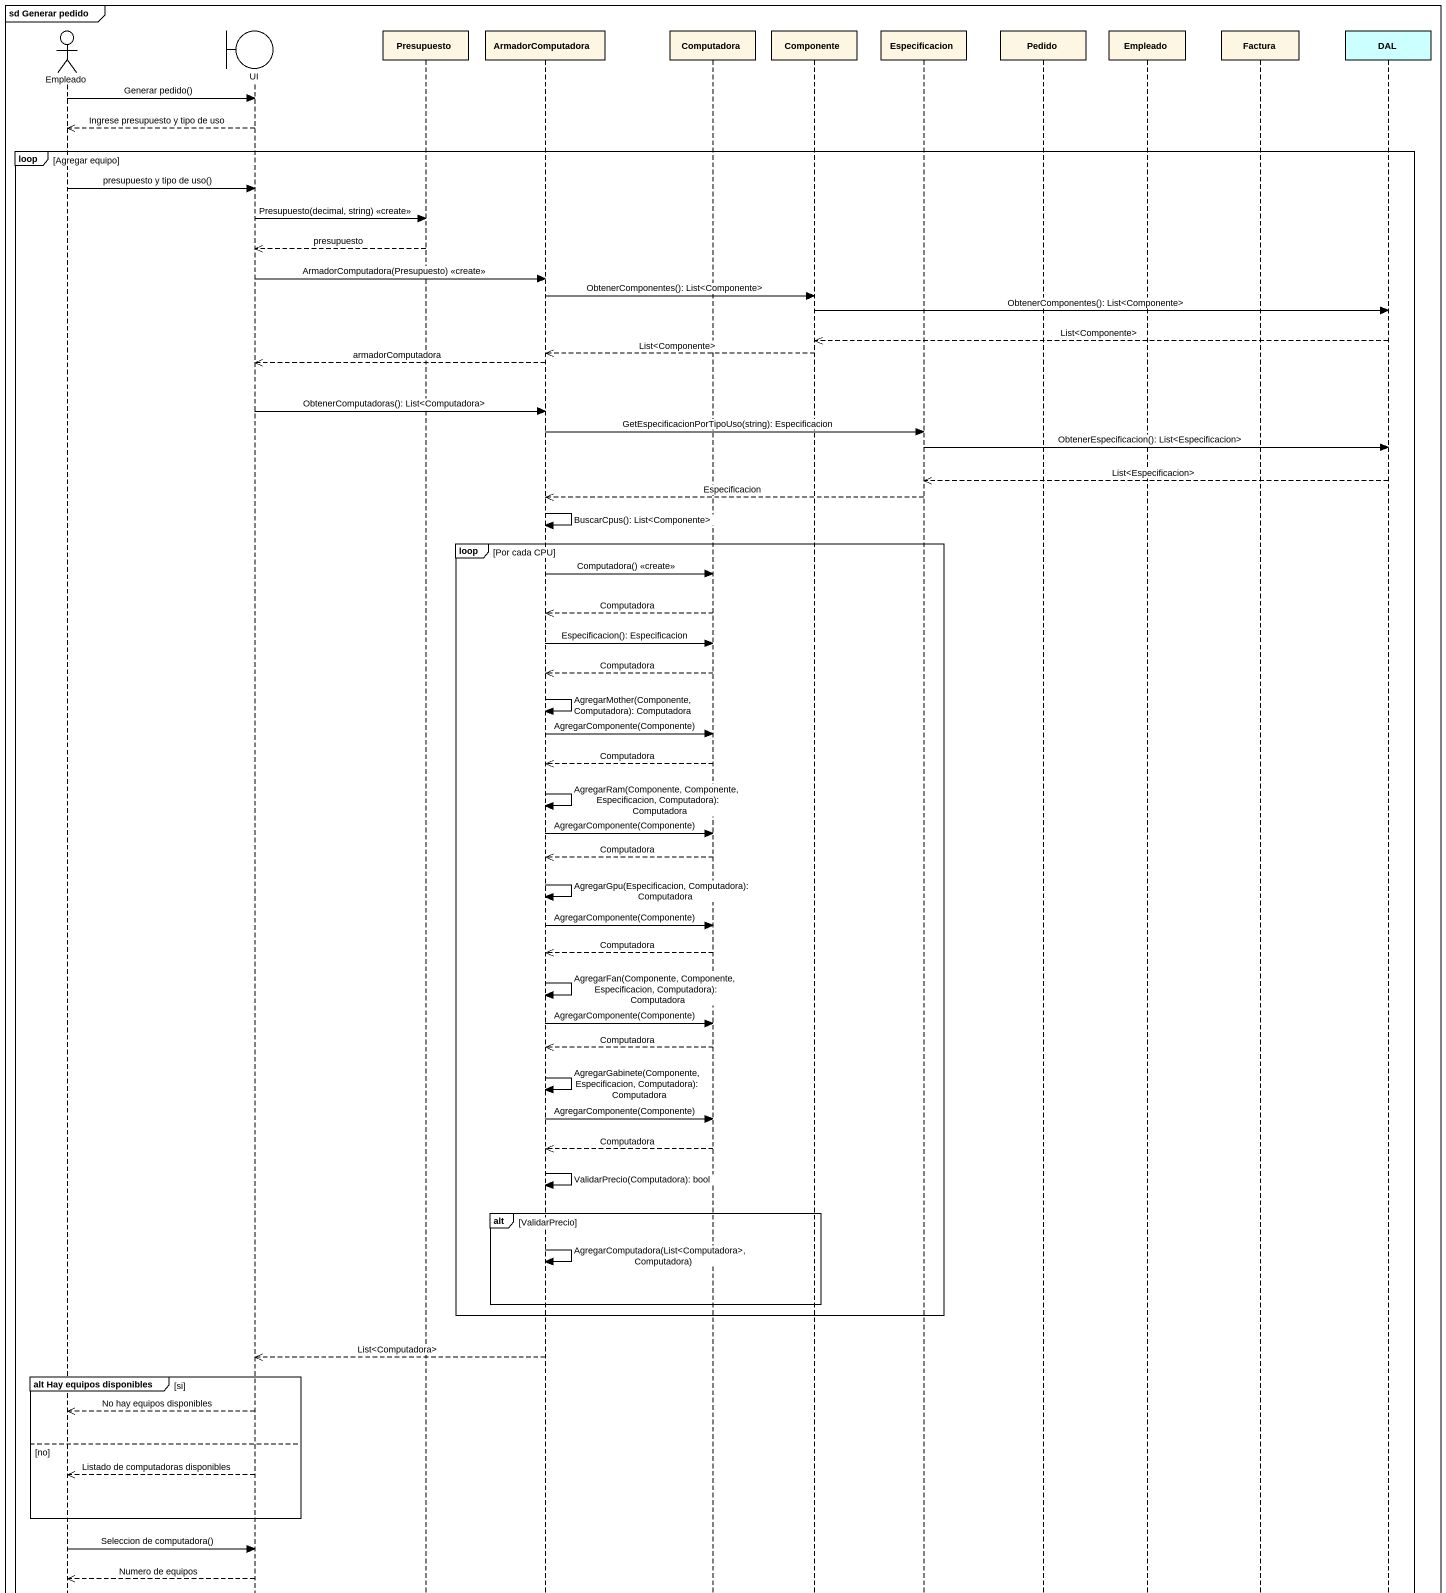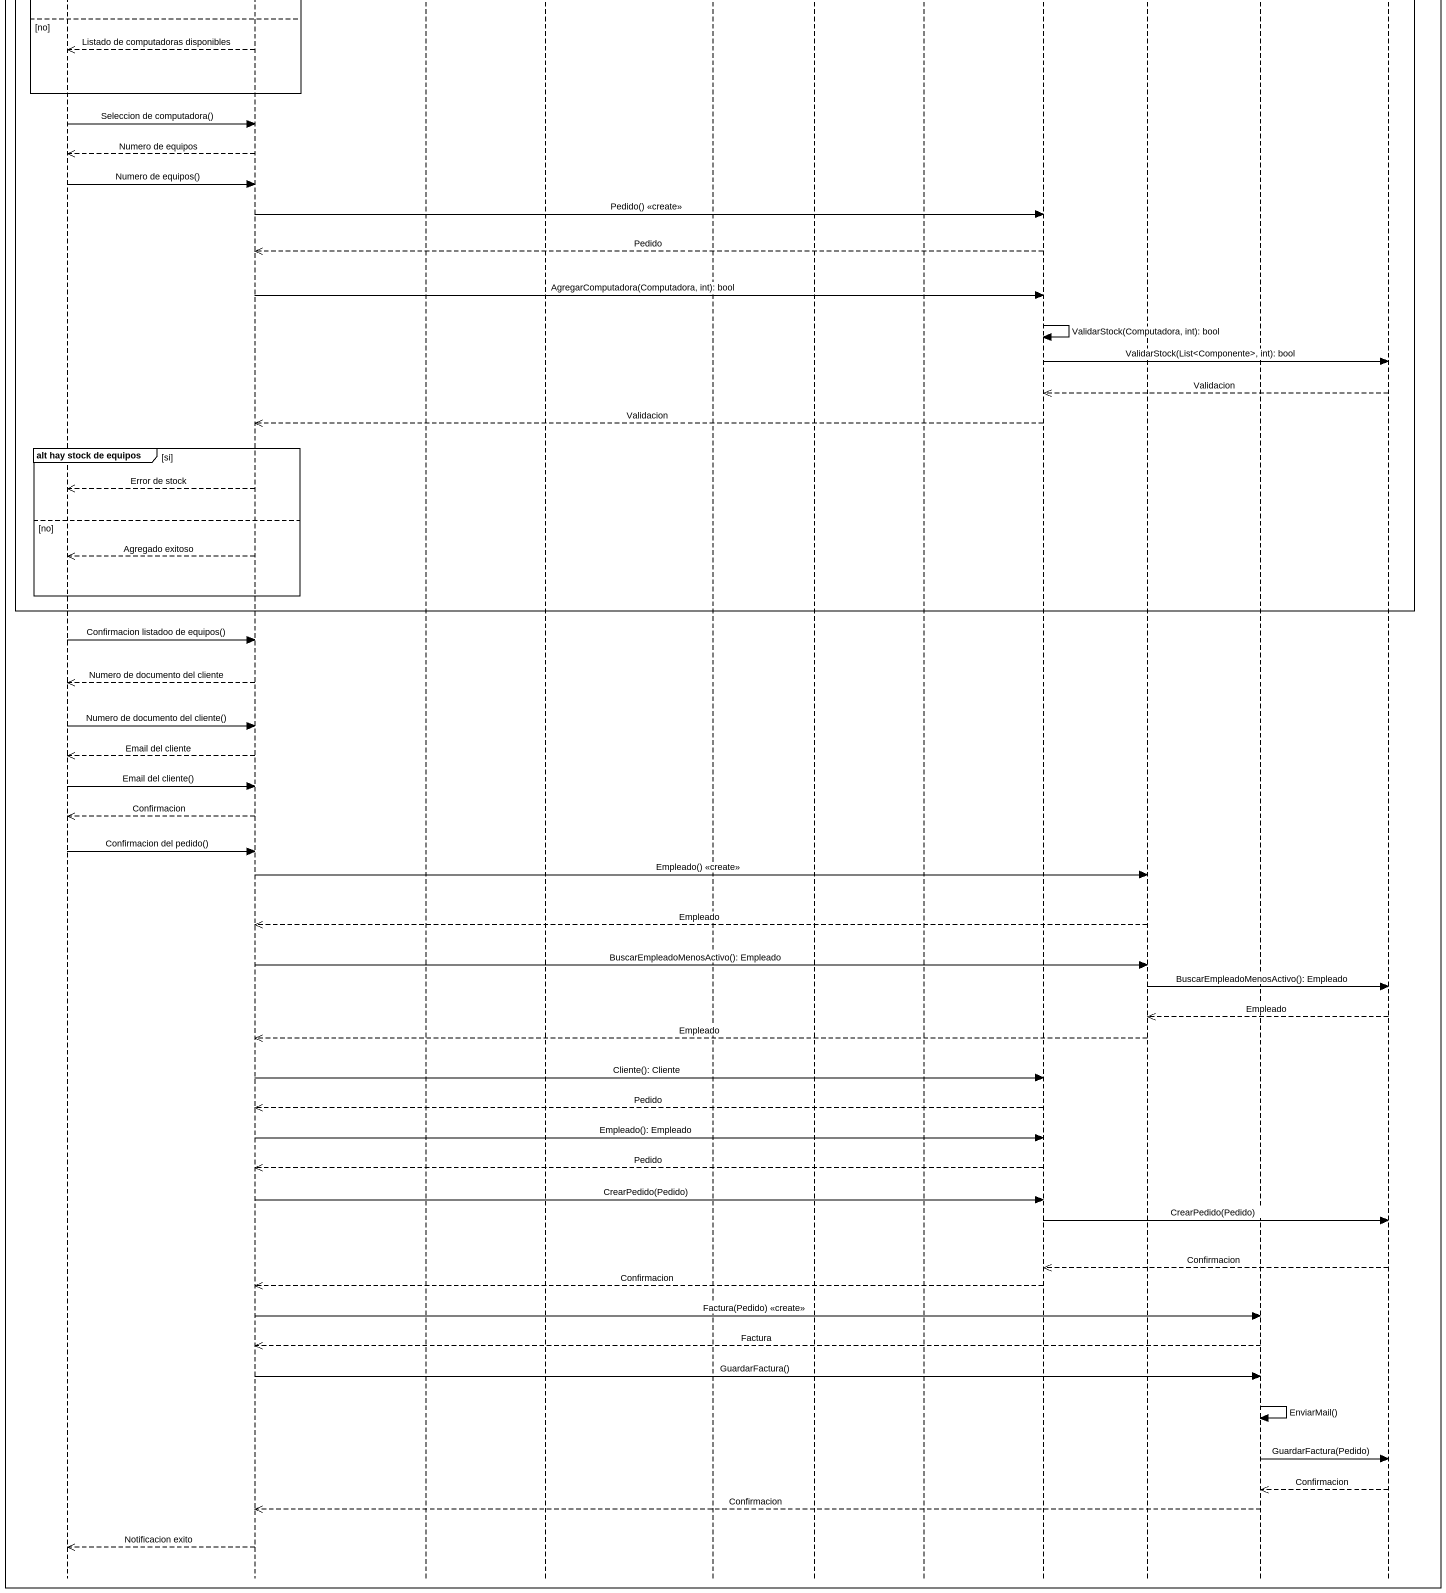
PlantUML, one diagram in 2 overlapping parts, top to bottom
@startuml
mainframe sd Generar pedido
hide footbox
actor Empleado
boundary UI
participant Presupuesto
participant ArmadorComputadora
participant Computadora
participant Componente
participant Especificacion
participant Pedido
participant "Empleado" as Empleado_2
participant Factura
participant DAL #CCFFFF

Empleado -> UI : Generar pedido()
UI -->> Empleado : Ingrese presupuesto y tipo de uso
loop Agregar equipo
  Empleado -> UI : presupuesto y tipo de uso()
  UI -> Presupuesto : Presupuesto(decimal, string) <<create>>
  Presupuesto -->> UI : presupuesto
  UI -> ArmadorComputadora : ArmadorComputadora(Presupuesto) <<create>>
  ArmadorComputadora -> Componente : ObtenerComponentes(): List<Componente>
  Componente -> DAL : ObtenerComponentes(): List<Componente>
  DAL -->> Componente : List<Componente>
  Componente -->> ArmadorComputadora : List<Componente>
  ArmadorComputadora -->> UI : armadorComputadora
  UI -> ArmadorComputadora : ObtenerComputadoras(): List<Computadora>
  ArmadorComputadora -> Especificacion : GetEspecificacionPorTipoUso(string): Especificacion
  Especificacion -> DAL : ObtenerEspecificacion(): List<Especificacion>
  DAL -->> Especificacion : List<Especificacion>
  Especificacion -->> ArmadorComputadora : Especificacion
  ArmadorComputadora -> ArmadorComputadora : BuscarCpus(): List<Componente>
  loop Por cada CPU
    ArmadorComputadora -> Computadora : Computadora() <<create>>
    Computadora -->> ArmadorComputadora : Computadora
    ArmadorComputadora -> Computadora : Especificacion(): Especificacion
    Computadora -->> ArmadorComputadora : Computadora
    ArmadorComputadora -> ArmadorComputadora : AgregarMother(Componente, Computadora): Computadora
    ArmadorComputadora -> Computadora : AgregarComponente(Componente)
    Computadora -->> ArmadorComputadora : Computadora
    ArmadorComputadora -> ArmadorComputadora : AgregarRam(Componente, Componente, Especificacion, Computadora): Computadora
    ArmadorComputadora -> Computadora : AgregarComponente(Componente)
    Computadora -->> ArmadorComputadora : Computadora
    ArmadorComputadora -> ArmadorComputadora : AgregarGpu(Especificacion, Computadora): Computadora
    ArmadorComputadora -> Computadora : AgregarComponente(Componente)
    Computadora -->> ArmadorComputadora : Computadora
    ArmadorComputadora -> ArmadorComputadora : AgregarFan(Componente, Componente, Especificacion, Computadora): Computadora
    ArmadorComputadora -> Computadora : AgregarComponente(Componente)
    Computadora -->> ArmadorComputadora : Computadora
    ArmadorComputadora -> ArmadorComputadora : AgregarGabinete(Componente, Especificacion, Computadora): Computadora
    ArmadorComputadora -> Computadora : AgregarComponente(Componente)
    Computadora -->> ArmadorComputadora : Computadora
    ArmadorComputadora -> ArmadorComputadora : ValidarPrecio(Computadora): bool
    alt ValidarPrecio
      ArmadorComputadora -> ArmadorComputadora : AgregarComputadora(List<Computadora>, Computadora)
    end
  end
  ArmadorComputadora -->> UI : List<Computadora>
  group alt Hay equipos disponibles [si]
    UI -->> Empleado : No hay equipos disponibles
  else no
    UI -->> Empleado : Listado de computadoras disponibles
  end
  Empleado -> UI : Seleccion de computadora()
  UI -->> Empleado : Numero de equipos
  Empleado -> UI : Numero de equipos()
  UI -> Pedido : Pedido() <<create>>
  Pedido -->> UI : Pedido
  UI -> Pedido : AgregarComputadora(Computadora, int): bool
  Pedido -> Pedido : ValidarStock(Computadora, int): bool
  Pedido -> DAL : ValidarStock(List<Componente>, int): bool
  DAL -->> Pedido : Validacion
  Pedido -->> UI : Validacion
  group alt hay stock de equipos [si]
    UI -->> Empleado : Error de stock
  else no
    UI -->> Empleado : Agregado exitoso
  end
end
Empleado -> UI : Confirmacion listadoo de equipos()
UI -->> Empleado : Numero de documento del cliente
Empleado -> UI : Numero de documento del cliente()
UI -->> Empleado : Email del cliente
Empleado -> UI : Email del cliente()
UI -->> Empleado : Confirmacion
Empleado -> UI : Confirmacion del pedido()
UI -> Empleado_2 : Empleado() <<create>>
Empleado_2 -->> UI : Empleado
UI -> Empleado_2 : BuscarEmpleadoMenosActivo(): Empleado
Empleado_2 -> DAL : BuscarEmpleadoMenosActivo(): Empleado
DAL -->> Empleado_2 : Empleado
Empleado_2 -->> UI : Empleado
UI -> Pedido : Cliente(): Cliente
Pedido -->> UI : Pedido
UI -> Pedido : Empleado(): Empleado
Pedido -->> UI : Pedido
UI -> Pedido : CrearPedido(Pedido)
Pedido -> DAL : CrearPedido(Pedido)
DAL -->> Pedido : Confirmacion
Pedido -->> UI : Confirmacion
UI -> Factura : Factura(Pedido) <<create>>
Factura -->> UI : Factura
UI -> Factura : GuardarFactura()
Factura -> Factura : EnviarMail()
Factura -> DAL : GuardarFactura(Pedido)
DAL -->> Factura : Confirmacion
Factura -->> UI : Confirmacion
UI -->> Empleado : Notificacion exito
@enduml
